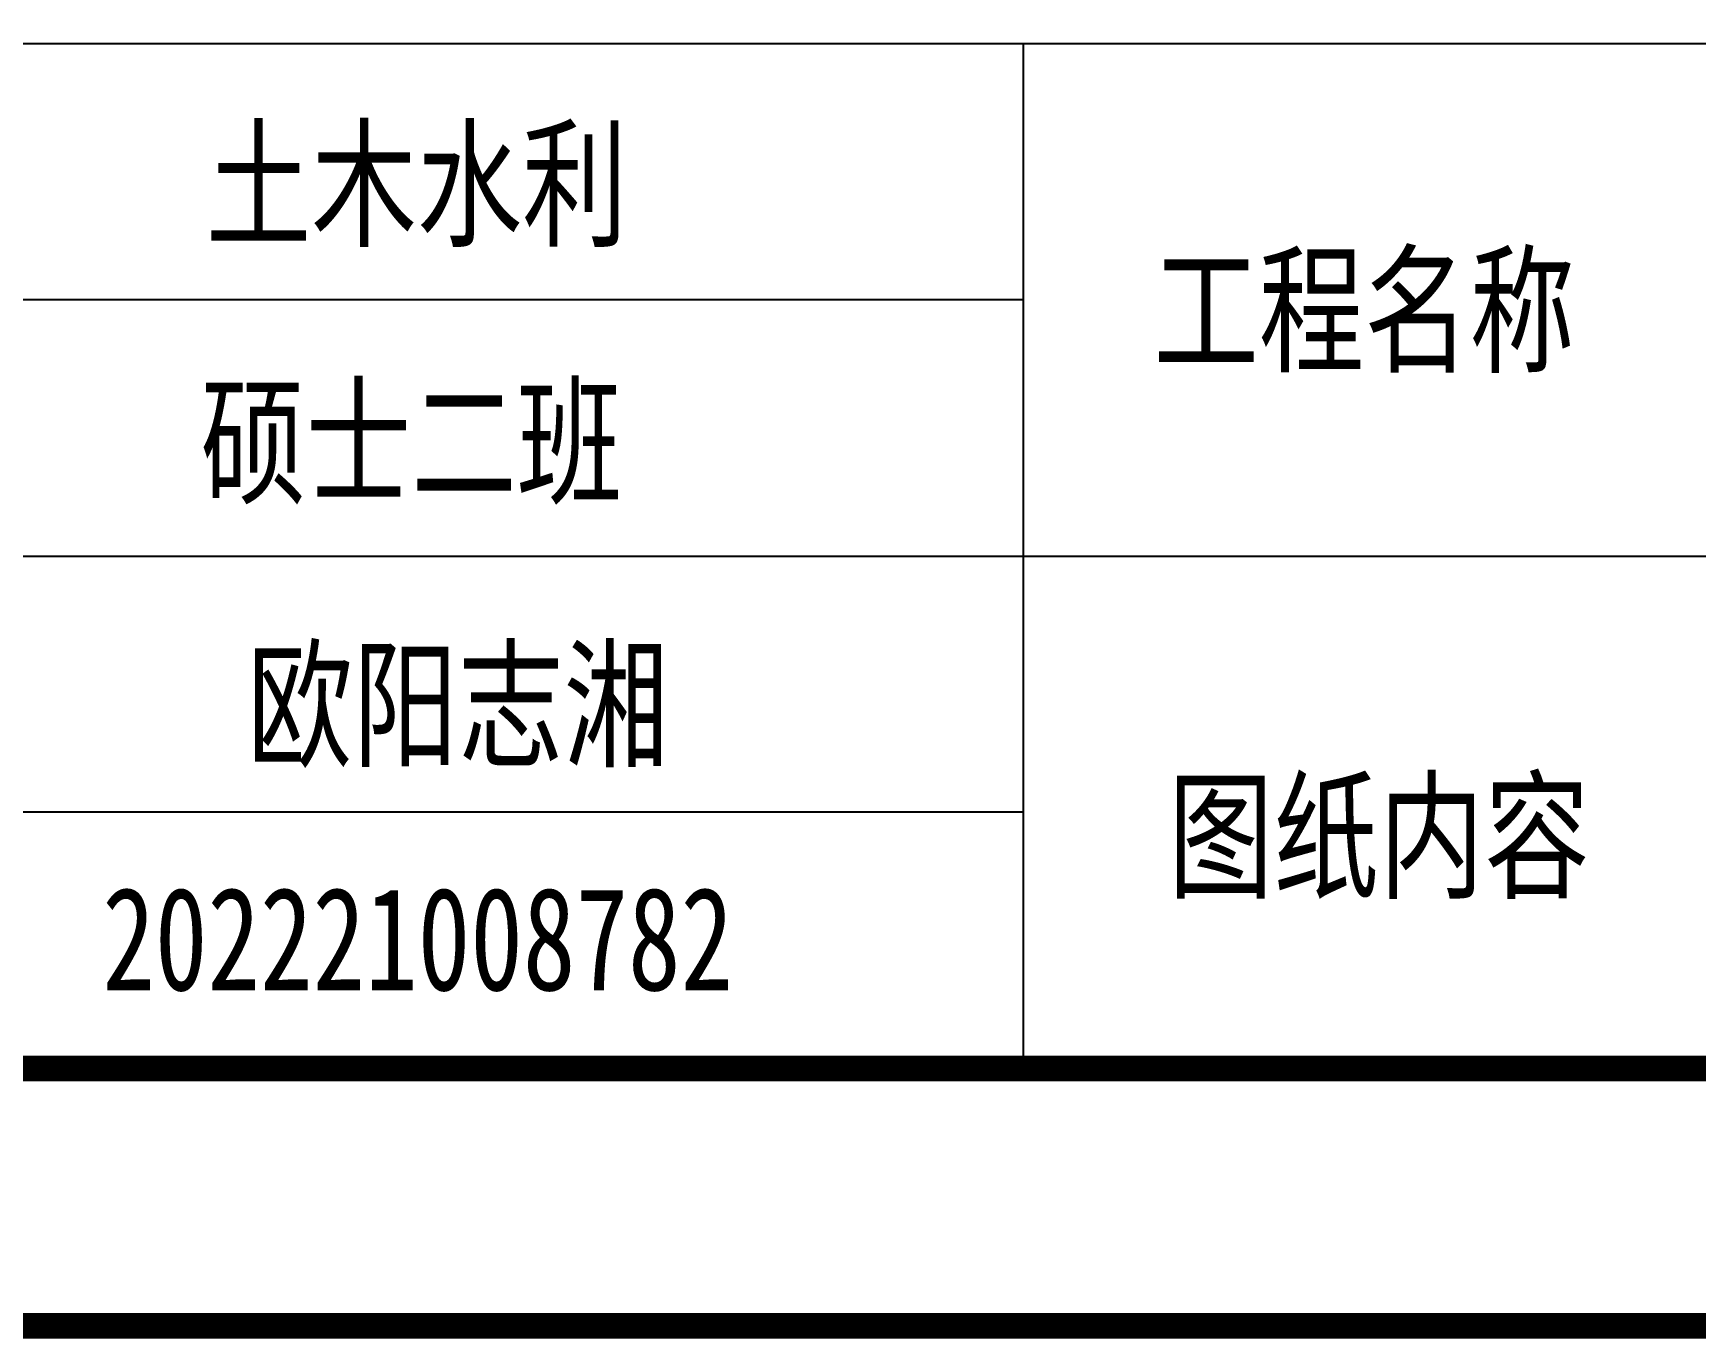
# Model space of a CAD drawing. Extents: x 31132 to 885236, y 345273 to 1212165.
# Drawn here: x 205061 to 209095, y 395476 to 398645 of the extents above; entities that cross this region are included whole.
import ezdxf

# ---------------------------------------------------------------- set-up
doc = ezdxf.new("R2010")
doc.units = 0
doc.header["$LTSCALE"] = 1000
for name, color, linetype in [('PUB_TITLE', 4, 'CONTINUOUS'), ('TEXT', 7, 'CONTINUOUS'), ('TK', 4, 'CONTINUOUS')]:
    doc.layers.add(name, color=color, linetype=linetype)
doc.styles.add('图框_仿宋', font='simfang.ttf', dxfattribs={"width": 0.75, "height": 250})

msp = doc.modelspace()

# ---------------------------------------------------------------- linework, layer by layer
at = {"layer": 'PUB_TITLE', "color": 4}
for p, q in [((203046.89, 398619.3), (217109.39, 398619.3)), ((207462.76, 398619.3), (207462.76, 396131.83)), ((207462.76, 397997.43), (203046.89, 397997.43)), ((203046.89, 397375.56), (217109.39, 397375.56)), ((207462.76, 396753.7), (203046.89, 396753.7))]:
    msp.add_line(p, q, dxfattribs=at)
at = {"layer": 'TK', "const_width": 62.5}
for points in [[(180609.39, 448006.83), (217734.39, 448006.83), (217734.39, 395506.83), (180609.39, 395506.83)], [(181234.39, 444881.83), (217109.39, 444881.83), (217109.39, 396131.83), (181234.39, 396131.83)]]:
    msp.add_lwpolyline(points, close=True, dxfattribs=at)

# ---------------------------------------------------------------- texts
at = {"layer": 'TEXT', "lineweight": 20, "style": '图框_仿宋', "width": 0.75}
for s, p in [('土木水利', (205480.41, 398153.21)), ('工程名称', (207779.01, 397847.67)), ('硕士二班', (205467.11, 397527.76)), ('欧阳志湘', (205580.69, 396889.73)), ('图纸内容', (207814.62, 396570.88)), ('202221008782', (205228.88, 396321.55))]:
    msp.add_text(s, height=250, dxfattribs=at).set_placement(p)

doc.saveas('drawing.dxf')
